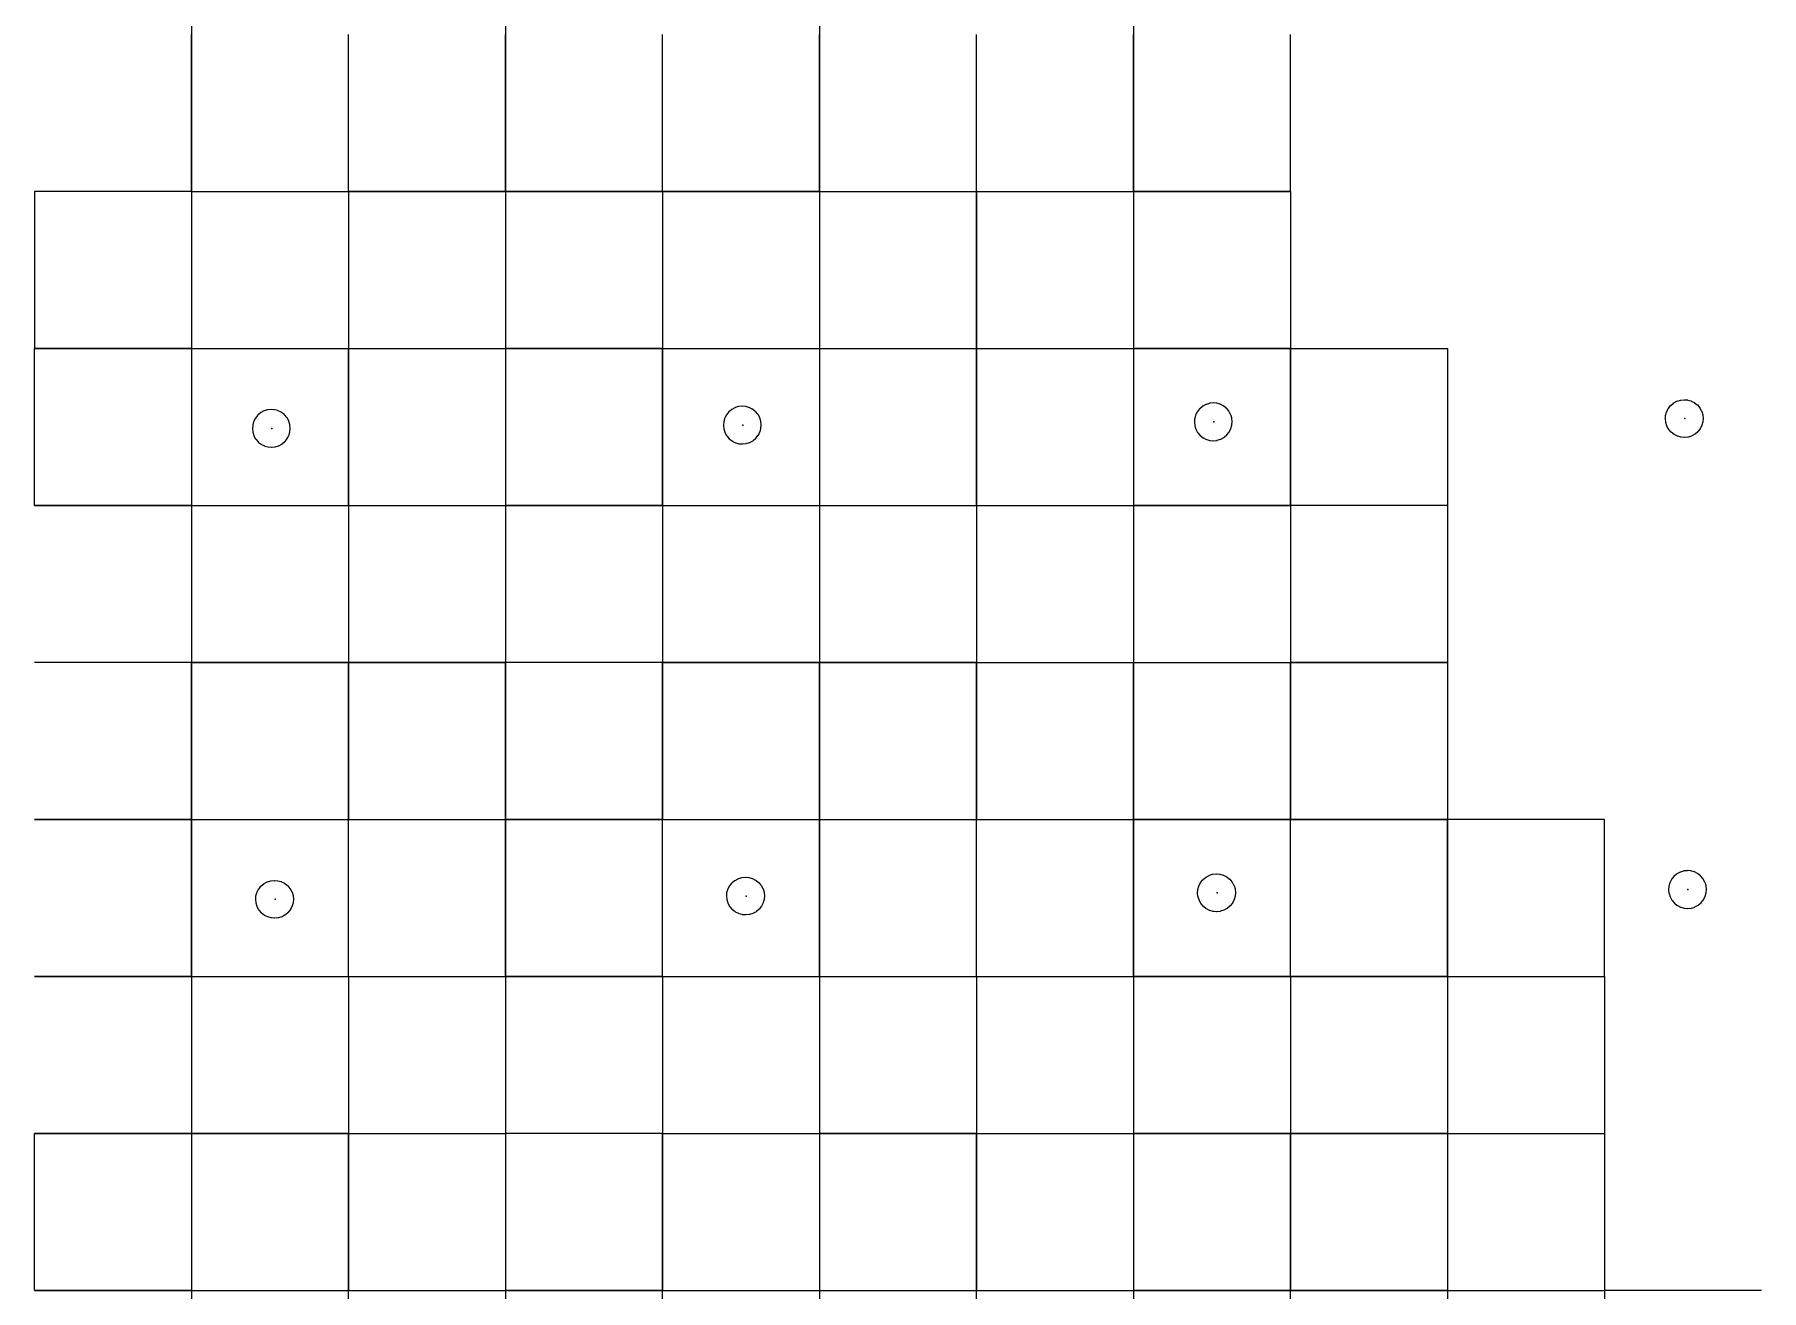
# Model space of a CAD drawing. Header units: metres. Extents: x 0 to 398, y -24 to 612.
# Drawn here: x 108 to 207, y 468 to 540 of the extents above; entities that cross this region are included whole.
import ezdxf

# ---------------------------------------------------------------- set-up
doc = ezdxf.new("R2010")
doc.units = ezdxf.units.M
doc.layers.add('LAYER_01_CUT', color=7, linetype='Continuous')
doc.layers.add('LAYER_04_GRID', color=7, linetype='Continuous')

msp = doc.modelspace()

# ---------------------------------------------------------------- linework, layer by layer
at = {"layer": 'LAYER_01_CUT'}
for points in [[(180, 575.994), (180, 567), (180, 566.994), (180, 558), (180, 557.994), (180, 549), (179.994, 549), (171, 549), (171, 540.006), (171, 540), (171, 531.006), (171, 531), (171, 522.006), (171, 522), (171, 513.006), (171, 513), (171, 504.006), (171, 504), (179.994, 504), (180, 504), (188.994, 504), (189, 504), (180.006, 504)], [(125.994, 549), (117, 549), (117, 540.006), (117, 540), (117, 531.006), (117, 531), (117, 522.006)], [(143.994, 549), (135, 549), (135, 540.006), (135, 540), (135, 531.006), (135, 531), (135, 522.006)], [(161.994, 549), (153, 549), (153, 540.006), (153, 540), (153, 531.006), (153, 531), (153, 522.006)], [(117, 540), (117, 539.994)], [(117, 531), (117, 539.994)], [(126, 531.006), (126, 540), (126, 539.994)], [(126, 531), (126, 539.994)], [(135, 540), (135, 539.994)], [(135, 531), (135, 539.994)], [(144, 531.006), (144, 540), (144, 539.994)], [(144, 531), (144, 539.994)], [(153, 540), (153, 539.994)], [(153, 531), (153, 539.994)], [(162, 531.006), (162, 540), (162, 539.994)], [(162, 531), (162, 539.994)], [(171, 540), (171, 539.994)], [(171, 531), (171, 539.994)], [(180, 530.994), (180, 531), (180, 539.994), (180, 540), (179.994, 540)], [(116.994, 531), (108, 531), (108, 522.006)], [(108, 531), (108.006, 531)], [(117, 531), (108.006, 531)], [(117, 531), (116.994, 531)], [(117, 531), (117, 530.994)], [(117, 531), (125.994, 531)], [(117, 531), (117.006, 531)], [(117, 530.994), (117, 522)], [(117.006, 531), (126, 531)], [(125.994, 531), (126, 531)], [(126, 531), (126, 531.006)], [(134.994, 531), (126, 531), (126, 522.006)], [(126.006, 531), (126, 531)], [(126, 531), (126, 530.994)], [(126, 530.994), (126, 522)], [(126.006, 531), (135, 531)], [(135, 531), (134.994, 531)], [(135, 531), (135, 530.994)], [(135, 531), (143.994, 531)], [(135, 531), (135.006, 531)], [(135, 530.994), (135, 522)], [(144, 531), (135.006, 531)], [(144, 531), (143.994, 531)], [(144, 531), (144, 531.006)], [(152.994, 531), (144, 531), (144, 522.006)], [(144, 531), (144, 530.994)], [(144, 531), (144.006, 531)], [(144, 530.994), (144, 522)], [(144.006, 531), (153, 531)], [(152.994, 531), (153, 531)], [(153.006, 531), (153, 531)], [(153, 531), (153, 530.994)], [(153, 531), (161.994, 531)], [(153, 530.994), (153, 522)], [(153.006, 531), (162, 531)], [(162, 531), (161.994, 531)], [(162, 531), (162, 531.006)], [(162, 522.006), (162, 531), (162, 530.994)], [(162, 531), (170.994, 531)], [(162, 531), (162.006, 531)], [(162, 530.994), (162, 522)], [(162.006, 531), (171, 531)], [(170.994, 531), (171, 531)], [(179.994, 531), (171, 531)], [(171.006, 531), (171, 531)], [(171, 531), (171, 530.994)], [(171, 530.994), (171, 522)], [(171.006, 531), (180, 531)], [(179.994, 531), (180, 531)], [(180, 530.994), (180, 522)], [(108, 513.006), (108, 522), (116.994, 522), (117, 522), (117, 513.006), (117, 513), (117, 504.006)], [(108, 522), (108.006, 522)], [(117, 522), (108.006, 522)], [(117, 522.006), (117, 522)], [(117, 521.994), (117, 522)], [(117, 522), (125.994, 522)], [(117, 522), (117.006, 522)], [(117, 521.994), (117, 513)], [(117.006, 522), (126, 522)], [(125.994, 522), (126, 522)], [(126, 522.006), (126, 522)], [(126, 513.006), (126, 522), (134.994, 522), (135, 522), (135, 513.006), (135, 513), (135, 504.006)], [(126.006, 522), (126, 522)], [(126, 521.994), (126, 522)], [(126, 521.994), (126, 513)], [(126.006, 522), (135, 522)], [(135, 522.006), (135, 522)], [(135, 521.994), (135, 522)], [(135, 522), (143.994, 522)], [(135, 522), (135.006, 522)], [(135, 521.994), (135, 513)], [(144, 522), (135.006, 522)], [(144, 522), (143.994, 522)], [(144, 522.006), (144, 522)], [(144, 513.006), (144, 522), (152.994, 522), (153, 522), (153, 513.006), (153, 513), (153, 504.006)], [(144, 521.994), (144, 522)], [(144, 522), (144.006, 522)], [(144, 521.994), (144, 513)], [(144.006, 522), (153, 522)], [(153, 522.006), (153, 522)], [(153.006, 522), (153, 522)], [(153, 521.994), (153, 522)], [(153, 522), (161.994, 522)], [(153, 521.994), (153, 513)], [(153.006, 522), (162, 522)], [(162, 522), (161.994, 522)], [(162, 522.006), (162, 522)], [(162, 513.006), (162, 522), (170.994, 522)], [(162, 521.994), (162, 522)], [(162, 522), (162.006, 522)], [(162, 521.994), (162, 513)], [(162.006, 522), (171, 522)], [(170.994, 522), (171, 522)], [(179.994, 522), (171, 522)], [(171.006, 522), (171, 522)], [(171, 521.994), (171, 522)], [(171, 521.994), (171, 513)], [(171.006, 522), (180, 522)], [(179.994, 522), (180, 522)], [(180, 513.006), (180, 522), (180.006, 522), (189, 522), (189, 521.994)], [(180, 521.994), (180, 522)], [(180, 521.994), (180, 513)], [(189, 521.994), (189, 513)], [(176.637, 518.008), (176.635, 518.016), (176.578, 518.204), (176.575, 518.212), (176.571, 518.22), (176.475, 518.397), (176.47, 518.404), (176.459, 518.418), (176.328, 518.573), (176.321, 518.578), (176.162, 518.704), (176.155, 518.709), (176.147, 518.713), (175.97, 518.802), (175.962, 518.805), (175.954, 518.808), (175.771, 518.859), (175.763, 518.86), (175.755, 518.862), (175.576, 518.876), (175.568, 518.877), (175.56, 518.876), (175.37, 518.857), (175.361, 518.855), (175.353, 518.853), (175.165, 518.796), (175.157, 518.793), (175.149, 518.789), (174.972, 518.693), (174.965, 518.688), (174.951, 518.677), (174.796, 518.546), (174.79, 518.539), (174.665, 518.38), (174.66, 518.373), (174.656, 518.365), (174.567, 518.188), (174.564, 518.18), (174.561, 518.172), (174.51, 517.989), (174.508, 517.981), (174.507, 517.973), (174.493, 517.794), (174.492, 517.786), (174.493, 517.778), (174.512, 517.588), (174.513, 517.579), (174.516, 517.571), (174.573, 517.383), (174.576, 517.375), (174.58, 517.367), (174.676, 517.19), (174.681, 517.183), (174.692, 517.169), (174.823, 517.014), (174.829, 517.008), (174.989, 516.883), (174.996, 516.878), (175.003, 516.874), (175.181, 516.785), (175.189, 516.782), (175.197, 516.779), (175.38, 516.728), (175.388, 516.726), (175.396, 516.725), (175.575, 516.71), (175.583, 516.71), (175.591, 516.711), (175.781, 516.73), (175.79, 516.731), (175.798, 516.734), (175.986, 516.791), (175.994, 516.794), (176.002, 516.798), (176.179, 516.894), (176.186, 516.899), (176.2, 516.91), (176.355, 517.041), (176.361, 517.047), (176.486, 517.207), (176.491, 517.214), (176.495, 517.221), (176.584, 517.399), (176.587, 517.407), (176.59, 517.415), (176.641, 517.598), (176.643, 517.606), (176.644, 517.614), (176.658, 517.793), (176.659, 517.801), (176.658, 517.809), (176.639, 517.999), (176.637, 518.008)], [(203.328, 518.759), (203.459, 518.604), (203.47, 518.591), (203.475, 518.583), (203.571, 518.406), (203.575, 518.398), (203.578, 518.39), (203.635, 518.202), (203.637, 518.194), (203.639, 518.186), (203.658, 517.996), (203.659, 517.987), (203.658, 517.98), (203.643, 517.801), (203.642, 517.793), (203.641, 517.785), (203.59, 517.601), (203.587, 517.593), (203.584, 517.585), (203.495, 517.408), (203.491, 517.4), (203.486, 517.393), (203.36, 517.234), (203.355, 517.227), (203.199, 517.096), (203.186, 517.085), (203.178, 517.08), (203.002, 516.984), (202.994, 516.981), (202.986, 516.978), (202.798, 516.92), (202.79, 516.918), (202.781, 516.917), (202.591, 516.897), (202.583, 516.897), (202.575, 516.897), (202.396, 516.912), (202.388, 516.913), (202.38, 516.915), (202.197, 516.965), (202.189, 516.968), (202.181, 516.971), (202.003, 517.06), (201.996, 517.065), (201.989, 517.07), (201.829, 517.195), (201.823, 517.201), (201.692, 517.356), (201.681, 517.369), (201.676, 517.377), (201.58, 517.554), (201.576, 517.561), (201.573, 517.57), (201.515, 517.757), (201.513, 517.766), (201.512, 517.774), (201.493, 517.964), (201.492, 517.972), (201.492, 517.98), (201.507, 518.159), (201.508, 518.167), (201.51, 518.175), (201.561, 518.359), (201.563, 518.367), (201.567, 518.375), (201.656, 518.552), (201.66, 518.559), (201.665, 518.567), (201.79, 518.726), (201.796, 518.733), (201.951, 518.863), (201.965, 518.875), (201.972, 518.879), (202.149, 518.975), (202.157, 518.979), (202.165, 518.982), (202.353, 519.04), (202.361, 519.042), (202.369, 519.043), (202.56, 519.063), (202.568, 519.063), (202.575, 519.063), (202.755, 519.048), (202.763, 519.047), (202.771, 519.045), (202.954, 518.994), (202.962, 518.992), (202.97, 518.988), (203.147, 518.9), (203.155, 518.895), (203.162, 518.89), (203.321, 518.765), (203.328, 518.759)], [(120.694, 516.796), (120.825, 516.641), (120.831, 516.635), (120.991, 516.51), (120.998, 516.505), (121.005, 516.501), (121.183, 516.412), (121.191, 516.409), (121.199, 516.406), (121.382, 516.355), (121.39, 516.353), (121.398, 516.352), (121.577, 516.337), (121.585, 516.337), (121.593, 516.338), (121.783, 516.357), (121.792, 516.359), (121.8, 516.361), (121.988, 516.418), (121.996, 516.421), (122.004, 516.425), (122.18, 516.521), (122.188, 516.526), (122.201, 516.537), (122.357, 516.668), (122.362, 516.675), (122.487, 516.834), (122.493, 516.841), (122.497, 516.849), (122.586, 517.026), (122.589, 517.034), (122.592, 517.042), (122.643, 517.225), (122.644, 517.233), (122.645, 517.241), (122.66, 517.42), (122.661, 517.428), (122.66, 517.436), (122.641, 517.626), (122.639, 517.635), (122.637, 517.643), (122.579, 517.831), (122.577, 517.839), (122.573, 517.847), (122.477, 518.024), (122.472, 518.031), (122.461, 518.045), (122.33, 518.2), (122.323, 518.206), (122.164, 518.331), (122.157, 518.336), (122.149, 518.34), (121.972, 518.429), (121.964, 518.432), (121.956, 518.435), (121.773, 518.486), (121.765, 518.488), (121.757, 518.489), (121.577, 518.504), (121.57, 518.504), (121.562, 518.503), (121.371, 518.484), (121.363, 518.482), (121.355, 518.48), (121.167, 518.423), (121.159, 518.42), (121.151, 518.416), (120.974, 518.32), (120.967, 518.315), (120.953, 518.304), (120.798, 518.173), (120.792, 518.166), (120.667, 518.007), (120.662, 518), (120.658, 517.992), (120.569, 517.815), (120.565, 517.807), (120.563, 517.799), (120.512, 517.616), (120.51, 517.608), (120.509, 517.6), (120.494, 517.421), (120.494, 517.413), (120.494, 517.405), (120.514, 517.215), (120.515, 517.206), (120.517, 517.198), (120.575, 517.01), (120.578, 517.002), (120.582, 516.994), (120.678, 516.817), (120.682, 516.81), (120.694, 516.796)], [(147.666, 518.194), (147.661, 518.186), (147.657, 518.179), (147.568, 518.002), (147.564, 517.994), (147.562, 517.986), (147.511, 517.802), (147.509, 517.794), (147.508, 517.786), (147.493, 517.607), (147.493, 517.599), (147.493, 517.591), (147.513, 517.401), (147.514, 517.393), (147.516, 517.384), (147.574, 517.197), (147.577, 517.188), (147.581, 517.181), (147.677, 517.004), (147.681, 516.996), (147.693, 516.983), (147.823, 516.828), (147.83, 516.822), (147.989, 516.697), (147.997, 516.692), (148.004, 516.687), (148.182, 516.599), (148.189, 516.595), (148.197, 516.592), (148.381, 516.542), (148.389, 516.54), (148.397, 516.539), (148.576, 516.524), (148.584, 516.524), (148.592, 516.524), (148.782, 516.544), (148.79, 516.545), (148.799, 516.547), (148.986, 516.605), (148.995, 516.608), (149.002, 516.612), (149.179, 516.708), (149.187, 516.712), (149.2, 516.723), (149.355, 516.854), (149.361, 516.861), (149.486, 517.02), (149.491, 517.027), (149.496, 517.035), (149.585, 517.212), (149.588, 517.22), (149.591, 517.228), (149.641, 517.412), (149.643, 517.42), (149.644, 517.428), (149.659, 517.607), (149.659, 517.614), (149.659, 517.623), (149.639, 517.813), (149.638, 517.821), (149.636, 517.829), (149.578, 518.017), (149.575, 518.025), (149.572, 518.033), (149.476, 518.21), (149.471, 518.218), (149.46, 518.231), (149.329, 518.386), (149.322, 518.392), (149.163, 518.517), (149.156, 518.522), (149.148, 518.527), (148.971, 518.615), (148.963, 518.619), (148.955, 518.621), (148.771, 518.672), (148.763, 518.674), (148.755, 518.675), (148.576, 518.69), (148.569, 518.69), (148.56, 518.69), (148.37, 518.67), (148.362, 518.669), (148.354, 518.667), (148.166, 518.609), (148.158, 518.606), (148.15, 518.602), (147.973, 518.506), (147.966, 518.502), (147.952, 518.49), (147.797, 518.36), (147.791, 518.353), (147.666, 518.194)], [(108, 513), (116.994, 513)], [(108, 513), (108.006, 513)], [(117, 513), (108.006, 513)], [(117, 513), (116.994, 513)], [(117, 513), (117, 512.994)], [(117, 513), (125.994, 513)], [(117, 513), (117.006, 513)], [(117, 512.994), (117, 504)], [(117.006, 513), (126, 513)], [(125.994, 513), (126, 513), (126, 504.006)], [(126, 513), (126, 513.006)], [(126.006, 513), (126, 513)], [(126, 513), (126, 512.994)], [(126, 513), (134.994, 513)], [(126, 512.994), (126, 504)], [(126.006, 513), (135, 513)], [(135, 513), (134.994, 513)], [(135, 513), (135, 512.994)], [(135, 513), (143.994, 513)], [(135, 513), (135.006, 513)], [(135, 512.994), (135, 504)], [(144, 513), (135.006, 513)], [(143.994, 513), (144, 513), (144, 504.006)], [(144, 513), (144, 513.006)], [(144, 513), (144, 512.994)], [(144, 513), (152.994, 513)], [(144, 513), (144.006, 513)], [(144, 512.994), (144, 504)], [(144.006, 513), (153, 513)], [(152.994, 513), (153, 513)], [(153.006, 513), (153, 513)], [(153, 513), (153, 512.994)], [(153, 513), (161.994, 513)], [(153, 512.994), (153, 504)], [(153.006, 513), (162, 513)], [(161.994, 513), (162, 513), (162, 504.006)], [(162, 513), (162, 513.006)], [(162, 513), (162, 512.994)], [(162, 513), (170.994, 513)], [(162, 513), (162.006, 513)], [(162, 512.994), (162, 504)], [(162.006, 513), (171, 513)], [(170.994, 513), (171, 513)], [(179.994, 513), (171, 513)], [(171.006, 513), (171, 513)], [(171, 513), (171, 512.994)], [(171, 512.994), (171, 504)], [(171.006, 513), (180, 513)], [(179.994, 513), (180, 513)], [(180, 513), (180, 513.006)], [(189, 512.994), (189, 513), (188.994, 513), (180, 513), (180, 504.006)], [(180, 513), (180, 512.994)], [(180, 513), (180.006, 513)], [(180, 512.994), (180, 504)], [(189, 513), (180.006, 513)], [(189, 512.994), (189, 504)], [(116.994, 504), (108, 504), (108.006, 504)], [(117, 504), (108.006, 504)], [(117, 504), (116.994, 504)], [(117, 504.006), (117, 504)], [(125.994, 504), (117, 504), (117.006, 504)], [(117, 495.006), (117, 504)], [(117, 503.994), (117, 504)], [(117, 503.994), (117, 495)], [(117.006, 504), (126, 504)], [(125.994, 504), (126, 504)], [(126, 504.006), (126, 504)], [(134.994, 504), (126, 504), (126.006, 504)], [(126, 495.006), (126, 504)], [(126, 503.994), (126, 504)], [(126, 503.994), (126, 495)], [(126.006, 504), (135, 504)], [(135, 504), (134.994, 504)], [(135, 504.006), (135, 504)], [(143.994, 504), (135, 504), (135.006, 504)], [(135, 495.006), (135, 504)], [(135, 503.994), (135, 504)], [(135, 503.994), (135, 495)], [(144, 504), (135.006, 504)], [(144, 504), (143.994, 504)], [(144, 504.006), (144, 504)], [(152.994, 504), (144, 504), (144.006, 504)], [(144, 495.006), (144, 504)], [(144, 503.994), (144, 504)], [(144, 503.994), (144, 495)], [(144.006, 504), (153, 504)], [(152.994, 504), (153, 504)], [(153, 504.006), (153, 504)], [(161.994, 504), (153, 504), (153.006, 504)], [(153, 495.006), (153, 504)], [(153, 503.994), (153, 504)], [(153, 503.994), (153, 495)], [(153.006, 504), (162, 504)], [(162, 504), (161.994, 504)], [(162, 504.006), (162, 504)], [(162, 495.006), (162, 504), (170.994, 504)], [(162, 503.994), (162, 504)], [(162, 504), (162.006, 504)], [(162, 503.994), (162, 495)], [(162.006, 504), (171, 504)], [(170.994, 504), (171, 504)], [(171.006, 504), (171, 504)], [(171, 495.006), (171, 504)], [(171, 503.994), (171, 504)], [(171, 503.994), (171, 495)], [(171.006, 504), (180, 504)], [(180, 504.006), (180, 504)], [(180, 495.006), (180, 504)], [(180, 503.994), (180, 504)], [(180, 504), (180.006, 504)], [(180, 503.994), (180, 495)], [(189, 503.994), (189, 504)], [(189, 503.994), (189, 495), (189, 486.006), (189, 486), (189, 477.006), (189, 477), (189, 468.006), (189, 468), (189, 459.006)], [(108, 495), (116.994, 495)], [(108, 495), (108.006, 495)], [(117, 495), (108.006, 495)], [(116.994, 495), (117, 495), (117, 486.006), (117, 486), (117, 477.006)], [(117, 495.006), (117, 495)], [(117, 495), (117, 494.994)], [(117, 495), (125.994, 495)], [(117, 495), (117.006, 495)], [(117, 486), (117, 494.994)], [(117.006, 495), (126, 495)], [(125.994, 495), (126, 495)], [(126, 495.006), (126, 495)], [(126, 486.006), (126, 495), (126, 494.994)], [(126.006, 495), (126, 495)], [(126, 495), (134.994, 495)], [(126, 486), (126, 494.994)], [(126.006, 495), (135, 495)], [(134.994, 495), (135, 495), (135, 486.006), (135, 486), (135, 477.006)], [(135, 495.006), (135, 495)], [(135, 495), (135, 494.994)], [(135, 495), (143.994, 495)], [(135, 495), (135.006, 495)], [(135, 486), (135, 494.994)], [(144, 495), (135.006, 495)], [(144, 495), (143.994, 495)], [(144, 495.006), (144, 495)], [(144, 486.006), (144, 495), (144, 494.994)], [(144, 495), (152.994, 495)], [(144, 495), (144.006, 495)], [(144, 486), (144, 494.994)], [(144.006, 495), (153, 495)], [(152.994, 495), (153, 495), (153, 486.006), (153, 486), (153, 477.006)], [(153, 495.006), (153, 495)], [(153.006, 495), (153, 495)], [(153, 495), (153, 494.994)], [(153, 495), (161.994, 495)], [(153, 486), (153, 494.994)], [(153.006, 495), (162, 495)], [(162, 495), (161.994, 495)], [(162, 495.006), (162, 495)], [(162, 486.006), (162, 495), (162, 494.994)], [(162, 495), (170.994, 495)], [(162, 495), (162.006, 495)], [(162, 486), (162, 494.994)], [(162.006, 495), (171, 495)], [(170.994, 495), (171, 495), (171, 486.006), (171, 486), (171, 477.006)], [(171, 495.006), (171, 495)], [(179.994, 495), (171, 495)], [(171.006, 495), (171, 495)], [(171, 495), (171, 494.994)], [(171, 486), (171, 494.994)], [(171.006, 495), (180, 495)], [(179.994, 495), (180, 495)], [(180, 495.006), (180, 495)], [(180, 486.006), (180, 495), (180, 494.994)], [(180, 495), (188.994, 495)], [(180, 495), (180.006, 495)], [(180, 486), (180, 494.994)], [(189, 495), (180.006, 495)], [(189, 495), (188.994, 495)], [(189, 495), (189, 494.994)], [(189, 495), (189.006, 495)], [(189, 486), (189, 494.994)], [(198, 485.994), (198, 486), (198, 494.994), (198, 495), (189.006, 495)], [(203.341, 491.896), (203.333, 491.9), (203.156, 491.989), (203.148, 491.992), (203.14, 491.995), (202.957, 492.046), (202.949, 492.048), (202.941, 492.049), (202.761, 492.064), (202.754, 492.064), (202.746, 492.063), (202.555, 492.044), (202.547, 492.042), (202.539, 492.04), (202.351, 491.983), (202.343, 491.98), (202.335, 491.976), (202.158, 491.88), (202.151, 491.875), (202.137, 491.864), (201.982, 491.733), (201.976, 491.726), (201.851, 491.567), (201.846, 491.56), (201.842, 491.552), (201.753, 491.375), (201.749, 491.367), (201.747, 491.359), (201.696, 491.176), (201.694, 491.168), (201.693, 491.16), (201.678, 490.981), (201.678, 490.973), (201.678, 490.965), (201.698, 490.775), (201.699, 490.766), (201.701, 490.758), (201.759, 490.57), (201.762, 490.562), (201.766, 490.554), (201.862, 490.377), (201.867, 490.37), (201.878, 490.356), (202.009, 490.201), (202.015, 490.195), (202.175, 490.07), (202.182, 490.065), (202.189, 490.061), (202.367, 489.972), (202.375, 489.969), (202.383, 489.966), (202.566, 489.915), (202.574, 489.913), (202.582, 489.912), (202.761, 489.898), (202.769, 489.897), (202.777, 489.898), (202.967, 489.917), (202.976, 489.919), (202.984, 489.921), (203.172, 489.978), (203.18, 489.981), (203.188, 489.985), (203.364, 490.081), (203.372, 490.086), (203.385, 490.097), (203.541, 490.228), (203.546, 490.235), (203.671, 490.394), (203.677, 490.401), (203.681, 490.409), (203.77, 490.586), (203.773, 490.594), (203.776, 490.602), (203.827, 490.785), (203.828, 490.793), (203.829, 490.801), (203.844, 490.98), (203.845, 490.988), (203.844, 490.996), (203.825, 491.186), (203.823, 491.195), (203.821, 491.203), (203.764, 491.391), (203.761, 491.399), (203.757, 491.407), (203.661, 491.584), (203.656, 491.591), (203.645, 491.605), (203.514, 491.76), (203.507, 491.766), (203.348, 491.891), (203.341, 491.896)], [(122.831, 490.242), (122.83, 490.234), (122.829, 490.226), (122.778, 490.042), (122.775, 490.034), (122.772, 490.027), (122.683, 489.849), (122.679, 489.842), (122.673, 489.834), (122.548, 489.675), (122.543, 489.669), (122.387, 489.538), (122.374, 489.526), (122.366, 489.522), (122.19, 489.426), (122.182, 489.422), (122.174, 489.419), (121.986, 489.361), (121.978, 489.359), (121.969, 489.358), (121.779, 489.338), (121.771, 489.338), (121.763, 489.338), (121.584, 489.353), (121.576, 489.354), (121.568, 489.356), (121.384, 489.407), (121.377, 489.409), (121.369, 489.413), (121.191, 489.502), (121.184, 489.506), (121.176, 489.511), (121.017, 489.636), (121.011, 489.642), (120.88, 489.797), (120.868, 489.81), (120.864, 489.818), (120.768, 489.995), (120.764, 490.003), (120.761, 490.011), (120.703, 490.199), (120.701, 490.207), (120.7, 490.215), (120.68, 490.405), (120.68, 490.414), (120.68, 490.421), (120.695, 490.6), (120.696, 490.608), (120.698, 490.616), (120.749, 490.8), (120.751, 490.808), (120.755, 490.816), (120.844, 490.993), (120.848, 491.001), (120.853, 491.008), (120.978, 491.167), (120.984, 491.174), (121.139, 491.305), (121.153, 491.316), (121.16, 491.321), (121.337, 491.417), (121.345, 491.42), (121.353, 491.423), (121.541, 491.481), (121.549, 491.483), (121.557, 491.484), (121.747, 491.504), (121.756, 491.504), (121.763, 491.504), (121.943, 491.489), (121.95, 491.488), (121.958, 491.486), (122.142, 491.436), (122.15, 491.433), (122.158, 491.43), (122.335, 491.341), (122.343, 491.336), (122.35, 491.331), (122.509, 491.206), (122.516, 491.2), (122.647, 491.045), (122.658, 491.032), (122.663, 491.024), (122.759, 490.848), (122.762, 490.84), (122.765, 490.832), (122.823, 490.644), (122.825, 490.635), (122.827, 490.627), (122.846, 490.437), (122.846, 490.429), (122.846, 490.421), (122.831, 490.242)], [(147.699, 490.402), (147.68, 490.592), (147.679, 490.6), (147.68, 490.608), (147.694, 490.787), (147.695, 490.795), (147.697, 490.803), (147.748, 490.986), (147.751, 490.994), (147.754, 491.002), (147.843, 491.18), (147.847, 491.187), (147.852, 491.194), (147.977, 491.354), (147.983, 491.36), (148.138, 491.491), (148.152, 491.502), (148.16, 491.507), (148.336, 491.603), (148.344, 491.607), (148.352, 491.61), (148.54, 491.667), (148.548, 491.67), (148.557, 491.671), (148.747, 491.69), (148.755, 491.691), (148.763, 491.691), (148.942, 491.676), (148.95, 491.675), (148.958, 491.673), (149.141, 491.622), (149.149, 491.62), (149.157, 491.616), (149.335, 491.527), (149.342, 491.523), (149.349, 491.518), (149.509, 491.393), (149.515, 491.387), (149.646, 491.232), (149.657, 491.218), (149.662, 491.211), (149.758, 491.034), (149.762, 491.026), (149.765, 491.018), (149.823, 490.83), (149.825, 490.822), (149.826, 490.814), (149.845, 490.623), (149.846, 490.615), (149.846, 490.607), (149.831, 490.428), (149.83, 490.42), (149.828, 490.412), (149.777, 490.229), (149.775, 490.221), (149.771, 490.213), (149.682, 490.036), (149.678, 490.028), (149.673, 490.021), (149.548, 489.862), (149.542, 489.855), (149.387, 489.724), (149.373, 489.713), (149.366, 489.708), (149.189, 489.612), (149.181, 489.608), (149.173, 489.605), (148.985, 489.548), (148.977, 489.546), (148.969, 489.544), (148.778, 489.525), (148.77, 489.524), (148.762, 489.525), (148.583, 489.54), (148.575, 489.541), (148.567, 489.542), (148.384, 489.593), (148.376, 489.596), (148.368, 489.599), (148.191, 489.688), (148.183, 489.692), (148.176, 489.697), (148.017, 489.823), (148.01, 489.828), (147.879, 489.983), (147.868, 489.997), (147.863, 490.004), (147.767, 490.181), (147.763, 490.189), (147.76, 490.197), (147.703, 490.385), (147.701, 490.393), (147.699, 490.402)], [(176.515, 491.573), (176.645, 491.418), (176.657, 491.405), (176.661, 491.397), (176.757, 491.22), (176.761, 491.213), (176.764, 491.204), (176.822, 491.017), (176.824, 491.008), (176.825, 491), (176.845, 490.81), (176.845, 490.802), (176.845, 490.794), (176.83, 490.615), (176.829, 490.607), (176.827, 490.599), (176.777, 490.415), (176.774, 490.407), (176.77, 490.399), (176.682, 490.222), (176.677, 490.215), (176.672, 490.207), (176.547, 490.048), (176.541, 490.041), (176.386, 489.911), (176.373, 489.899), (176.365, 489.895), (176.188, 489.799), (176.18, 489.795), (176.172, 489.792), (175.984, 489.734), (175.976, 489.732), (175.968, 489.731), (175.778, 489.711), (175.77, 489.711), (175.762, 489.711), (175.583, 489.726), (175.575, 489.727), (175.567, 489.729), (175.383, 489.78), (175.375, 489.782), (175.367, 489.786), (175.19, 489.874), (175.182, 489.879), (175.175, 489.884), (175.016, 490.009), (175.009, 490.015), (174.879, 490.17), (174.867, 490.183), (174.863, 490.191), (174.766, 490.368), (174.763, 490.376), (174.76, 490.384), (174.702, 490.572), (174.7, 490.58), (174.699, 490.588), (174.679, 490.778), (174.679, 490.787), (174.679, 490.794), (174.694, 490.973), (174.695, 490.981), (174.697, 490.989), (174.747, 491.173), (174.75, 491.181), (174.753, 491.189), (174.842, 491.366), (174.847, 491.374), (174.852, 491.381), (174.977, 491.54), (174.983, 491.547), (175.138, 491.678), (175.151, 491.689), (175.159, 491.694), (175.336, 491.79), (175.343, 491.793), (175.352, 491.796), (175.539, 491.854), (175.548, 491.856), (175.556, 491.857), (175.746, 491.877), (175.754, 491.877), (175.762, 491.877), (175.941, 491.862), (175.949, 491.861), (175.957, 491.859), (176.141, 491.809), (176.149, 491.806), (176.157, 491.803), (176.334, 491.714), (176.342, 491.709), (176.349, 491.704), (176.508, 491.579), (176.515, 491.573)], [(108, 486), (116.994, 486)], [(108, 486), (108.006, 486)], [(117, 486), (108.006, 486)], [(117, 486), (116.994, 486)], [(117, 486), (117, 485.994)], [(117, 486), (125.994, 486)], [(117, 486), (117.006, 486)], [(117, 485.994), (117, 477)], [(117.006, 486), (126, 486)], [(125.994, 486), (126, 486), (126, 477.006)], [(126, 486), (126, 486.006)], [(126.006, 486), (126, 486)], [(126, 486), (126, 485.994)], [(126, 486), (134.994, 486)], [(126, 485.994), (126, 477)], [(126.006, 486), (135, 486)], [(135, 486), (134.994, 486)], [(135, 486), (135, 485.994)], [(135, 486), (143.994, 486)], [(135, 486), (135.006, 486)], [(135, 485.994), (135, 477)], [(144, 486), (135.006, 486)], [(143.994, 486), (144, 486), (144, 477.006)], [(144, 486), (144, 486.006)], [(144, 486), (144, 485.994)], [(144, 486), (152.994, 486)], [(144, 486), (144.006, 486)], [(144, 485.994), (144, 477)], [(144.006, 486), (153, 486)], [(152.994, 486), (153, 486)], [(153.006, 486), (153, 486)], [(153, 486), (153, 485.994)], [(153, 486), (161.994, 486)], [(153, 485.994), (153, 477)], [(153.006, 486), (162, 486)], [(161.994, 486), (162, 486), (162, 477.006)], [(162, 486), (162, 486.006)], [(162, 486), (162, 485.994)], [(162, 486), (170.994, 486)], [(162, 486), (162.006, 486)], [(162, 485.994), (162, 477)], [(162.006, 486), (171, 486)], [(170.994, 486), (171, 486)], [(179.994, 486), (171, 486)], [(171.006, 486), (171, 486)], [(171, 486), (171, 485.994)], [(171, 485.994), (171, 477)], [(171.006, 486), (180, 486)], [(179.994, 486), (180, 486), (180, 477.006)], [(180, 486), (180, 486.006)], [(180, 486), (180, 485.994)], [(180, 486), (188.994, 486)], [(180, 486), (180.006, 486)], [(180, 485.994), (180, 477)], [(189, 486), (180.006, 486)], [(189, 486), (188.994, 486)], [(189, 486), (189, 485.994)], [(189, 486), (197.994, 486)], [(189, 486), (189.006, 486)], [(189, 485.994), (189, 477)], [(189.006, 486), (198, 486)], [(197.994, 486), (198, 486)], [(198, 485.994), (198, 477)], [(108, 468.006), (108, 477), (116.994, 477)], [(108, 477), (108.006, 477)], [(117, 477), (108.006, 477)], [(117, 477), (116.994, 477)], [(117, 477.006), (117, 477)], [(125.994, 477), (117, 477), (117, 468.006), (117, 468), (117, 459.006), (117, 459), (117, 450.006)], [(117, 476.994), (117, 477)], [(117, 477), (117.006, 477)], [(117, 476.994), (117, 468)], [(117.006, 477), (126, 477)], [(125.994, 477), (126, 477)], [(126, 477.006), (126, 477)], [(126, 468.006), (126, 477), (134.994, 477)], [(126.006, 477), (126, 477)], [(126, 476.994), (126, 477)], [(126, 476.994), (126, 468)], [(126.006, 477), (135, 477)], [(135, 477), (134.994, 477)], [(135, 477.006), (135, 477)], [(143.994, 477), (135, 477), (135, 468.006), (135, 468), (135, 459.006), (135, 459), (135, 450.006)], [(135, 476.994), (135, 477)], [(135, 477), (135.006, 477)], [(135, 476.994), (135, 468)], [(144, 477), (135.006, 477)], [(144, 477), (143.994, 477)], [(144, 477.006), (144, 477)], [(144, 468.006), (144, 477), (152.994, 477)], [(144, 476.994), (144, 477)], [(144, 477), (144.006, 477)], [(144, 476.994), (144, 468)], [(144.006, 477), (153, 477)], [(152.994, 477), (153, 477)], [(153, 477.006), (153, 477)], [(161.994, 477), (153, 477), (153, 468.006), (153, 468), (153, 459.006), (153, 459), (153, 450.006)], [(153.006, 477), (153, 477)], [(153, 476.994), (153, 477)], [(153, 476.994), (153, 468)], [(153.006, 477), (162, 477)], [(162, 477), (161.994, 477)], [(162, 477.006), (162, 477)], [(162, 468.006), (162, 477), (170.994, 477)], [(162, 476.994), (162, 477)], [(162, 477), (162.006, 477)], [(162, 476.994), (162, 468)], [(162.006, 477), (171, 477)], [(170.994, 477), (171, 477)], [(171, 477.006), (171, 477)], [(179.994, 477), (171, 477), (171, 468.006), (171, 468), (171, 459.006), (171, 459), (171, 450.006)], [(171.006, 477), (171, 477)], [(171, 476.994), (171, 477)], [(171, 476.994), (171, 468)], [(171.006, 477), (180, 477)], [(179.994, 477), (180, 477)], [(180, 477.006), (180, 477)], [(180, 468.006), (180, 477), (188.994, 477)], [(180, 476.994), (180, 477)], [(180, 477), (180.006, 477)], [(180, 476.994), (180, 468)], [(189, 477), (180.006, 477)], [(189, 477), (188.994, 477)], [(189, 476.994), (189, 477)], [(189, 477), (197.994, 477)], [(189, 477), (189.006, 477)], [(189, 476.994), (189, 468)], [(189.006, 477), (198, 477)], [(198, 476.994), (198, 477), (197.994, 477)], [(198, 476.994), (198, 468)], [(108, 468), (116.994, 468)], [(108, 468), (108.006, 468)], [(117, 468), (108.006, 468)], [(117, 468), (116.994, 468)], [(117, 468), (117, 467.994)], [(117, 468), (125.994, 468)], [(117, 468), (117.006, 468)], [(117.006, 468), (126, 468)], [(125.994, 468), (126, 468)], [(126, 468), (126, 468.006)], [(126, 459.006), (126, 468), (126, 467.994)], [(126.006, 468), (126, 468)], [(126, 468), (134.994, 468)], [(126.006, 468), (135, 468)], [(135, 468), (134.994, 468)], [(135, 468), (135, 467.994)], [(135, 468), (143.994, 468)], [(135, 468), (135.006, 468)], [(144, 468), (135.006, 468)], [(144, 468), (143.994, 468)], [(144, 468), (144, 468.006)], [(144, 459.006), (144, 468), (144, 467.994)], [(144, 468), (152.994, 468)], [(144, 468), (144.006, 468)], [(144.006, 468), (153, 468)], [(152.994, 468), (153, 468)], [(153.006, 468), (153, 468)], [(153, 468), (153, 467.994)], [(153, 468), (161.994, 468)], [(153.006, 468), (162, 468)], [(162, 468), (161.994, 468)], [(162, 468), (162, 468.006)], [(162, 459.006), (162, 468), (162, 467.994)], [(162, 468), (170.994, 468)], [(162, 468), (162.006, 468)], [(162.006, 468), (171, 468)], [(170.994, 468), (171, 468)], [(179.994, 468), (171, 468)], [(171.006, 468), (171, 468)], [(171, 468), (171, 467.994)], [(171.006, 468), (180, 468)], [(179.994, 468), (180, 468)], [(180, 468), (180, 468.006)], [(180, 459.006), (180, 468), (180, 467.994)], [(180, 468), (188.994, 468)], [(180, 468), (180.006, 468)], [(189, 468), (180.006, 468)], [(189, 468), (188.994, 468)], [(189, 468), (189, 467.994)], [(189, 468), (197.994, 468)], [(189, 468), (189.006, 468)], [(189.006, 468), (198, 468)], [(197.994, 468), (198, 468)], [(207, 467.994), (207, 468), (198.006, 468), (198, 468), (198, 459.006), (198, 459), (198, 450.006), (198, 450), (198, 441.006), (198, 441), (198, 432.006)], [(198, 468), (198, 467.994)]]:
    msp.add_lwpolyline(points, dxfattribs=at)
at = {"layer": 'LAYER_04_GRID'}
for p in [(175.602, 517.794), (202.602, 517.98), (121.604, 517.421), (148.603, 517.607), (121.79, 490.421), (148.79, 490.608), (175.789, 490.794), (202.788, 490.981)]:
    msp.add_point(p, dxfattribs=at)

doc.saveas('drawing.dxf')
